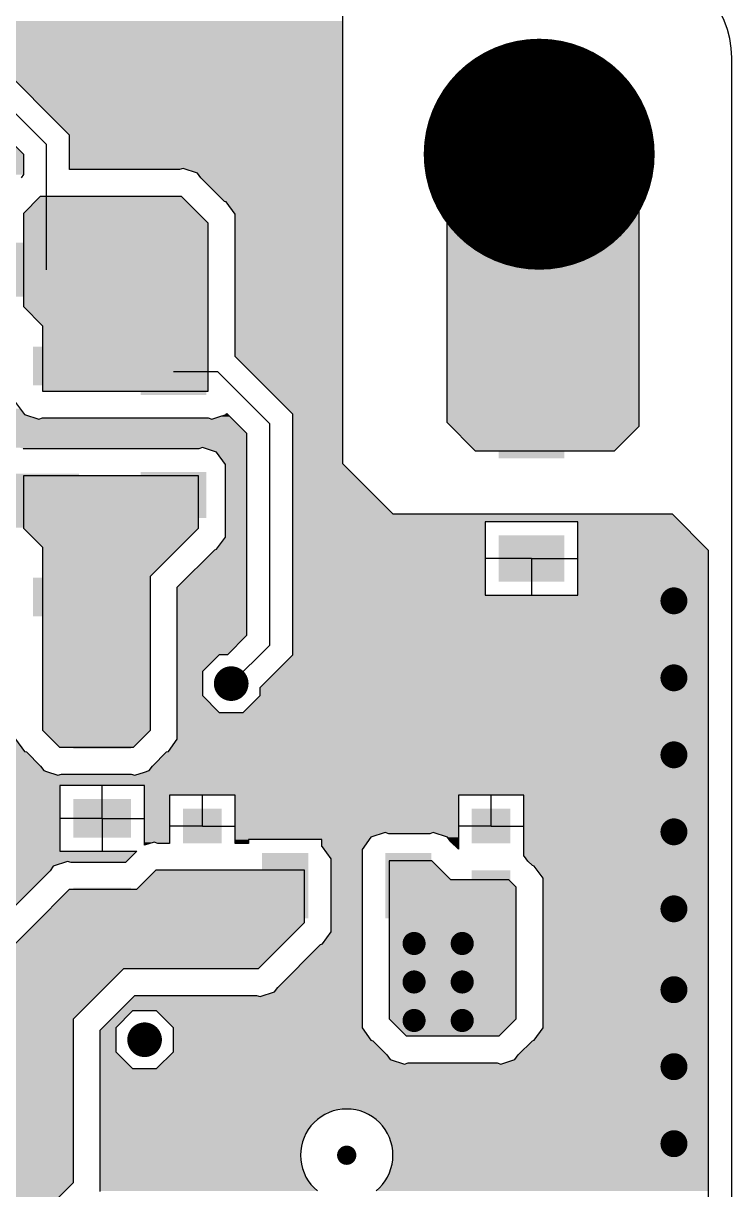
# Model space of a CAD drawing. Extents: x 295 to 953, y 10 to 290.
# Drawn here: x 775.7 to 812.5, y 196.2 to 256.8 of the extents above; entities that cross this region are included whole.
import ezdxf

# ---------------------------------------------------------------- set-up
doc = ezdxf.new("R2010")
doc.units = 0
doc.header["$LTSCALE"] = 5
doc.header["$MEASUREMENT"] = 0
doc.layers.get('0').update_dxf_attribs({"linetype": 'CONTINUOUS', "lineweight": 25})
doc.layers.add('16_COMP_GBR', color=4, linetype='CONTINUOUS')

msp = doc.modelspace()

# ---------------------------------------------------------------- linework, layer by layer
at = {"color": 7}
for points, const_width in [([(799.478, 250, 1), (805.478, 250, 1)], 6), ([(809.128, 226.8, 1), (809.828, 226.8, 1)], 0.7), ([(786.028, 222.5, 1), (786.928, 222.5, 1)], 0.9), ([(809.128, 222.8, 1), (809.828, 222.8, 1)], 0.7), ([(809.128, 218.8, 1), (809.828, 218.8, 1)], 0.7), ([(809.128, 214.8, 1), (809.828, 214.8, 1)], 0.7), ([(809.128, 210.8, 1), (809.828, 210.8, 1)], 0.7), ([(795.678, 209, 1), (796.278, 209, 1)], 0.6), ([(798.178, 209, 1), (798.778, 209, 1)], 0.6), ([(795.678, 207, 1), (796.278, 207, 1)], 0.6), ([(798.178, 207, 1), (798.778, 207, 1)], 0.6), ([(809.128, 206.6, 1), (809.828, 206.6, 1)], 0.7), ([(795.678, 205, 1), (796.278, 205, 1)], 0.6), ([(798.178, 205, 1), (798.778, 205, 1)], 0.6), ([(781.528, 204, 1), (782.428, 204, 1)], 0.9), ([(809.128, 202.6, 1), (809.828, 202.6, 1)], 0.7), ([(809.128, 198.6, 1), (809.828, 198.6, 1)], 0.7), ([(792.228, 198, 1), (792.728, 198, 1)], 0.5)]:
    msp.add_lwpolyline(points, format="xyb", close=True, dxfattribs=dict(at, const_width=const_width))
for points in [[(778.578, 245.4), (778.578, 242.6), (775.178, 245.4), (775.178, 242.6)], [(777.978, 240), (777.978, 238), (776.178, 240), (776.178, 238)], [(785.178, 239.9), (785.178, 237.5), (781.778, 239.9), (781.778, 237.5)], [(803.778, 236.6), (803.778, 234.2), (800.378, 236.6), (800.378, 234.2)], [(778.578, 233.4), (778.578, 230.6), (775.178, 233.4), (775.178, 230.6)], [(785.178, 233.5), (785.178, 231.1), (781.778, 233.5), (781.778, 231.1)], [(803.778, 230.2), (803.778, 227.8), (800.378, 230.2), (800.378, 227.8)], [(777.978, 228), (777.978, 226), (776.178, 228), (776.178, 226)], [(781.278, 221.1), (781.278, 219.1), (778.278, 221.1), (778.278, 219.1)], [(781.278, 216.5), (781.278, 214.5), (778.278, 216.5), (778.278, 214.5)], [(785.978, 216), (785.978, 214.2), (783.978, 216), (783.978, 214.2)], [(800.978, 216), (800.978, 214.2), (798.978, 216), (798.978, 214.2)], [(790.478, 213.7), (790.478, 210.3), (788.078, 213.7), (788.078, 210.3)], [(796.878, 213.7), (796.878, 210.3), (794.478, 213.7), (794.478, 210.3)], [(785.978, 212.8), (785.978, 211), (783.978, 212.8), (783.978, 211)], [(800.978, 212.8), (800.978, 211), (798.978, 212.8), (798.978, 211)], [(781.278, 211.9), (781.278, 209.9), (778.278, 211.9), (778.278, 209.9)]]:
    msp.add_solid(points, dxfattribs=at)
at = {"layer": '16_COMP_GBR', "color": 7}
for p, q in [((792.278, 233.918), (792.278, 257.418)), ((778.078, 250.998), (772.376, 256.7)), ((771.878, 255.5), (776.878, 250.5)), ((812.478, 85), (812.478, 255)), ((771.38, 254.3), (775.678, 250.002)), ((797.678, 252.2), (797.678, 236.082)), ((806.396, 252.2), (797.678, 252.2)), ((807.678, 250.918), (806.396, 252.2)), ((778.078, 249.2), (778.078, 250.998)), ((807.678, 235.882), (807.678, 250.918)), ((776.878, 244), (776.878, 250.5)), ((775.678, 250.002), (775.678, 248.94)), ((783.788, 249.2), (778.078, 249.2)), ((783.978, 249.262), (783.788, 249.2)), ((784.72, 249.02), (783.978, 249.262)), ((775.678, 248.94), (775.564, 248.782)), ((784.894, 248.782), (784.72, 249.02)), ((786.124, 247.552), (784.894, 248.782)), ((776.56, 247.8), (775.678, 246.918)), ((783.896, 247.8), (776.56, 247.8)), ((785.278, 246.418), (783.896, 247.8)), ((786.22, 247.52), (786.124, 247.552)), ((786.678, 246.89), (786.22, 247.52)), ((775.678, 246.918), (775.678, 242.082)), ((786.678, 239.498), (786.678, 246.89)), ((785.278, 237.7), (785.278, 246.418)), ((775.678, 242.082), (776.678, 241.082)), ((776.678, 241.082), (776.678, 237.7)), ((789.678, 236.498), (786.678, 239.498)), ((785.778, 238.7), (783.478, 238.7)), ((785.778, 238.7), (788.478, 236)), ((776.678, 237.7), (785.278, 237.7)), ((775.278, 237.11), (775.736, 236.48)), ((775.736, 236.48), (776.478, 236.238)), ((776.478, 236.238), (776.668, 236.3)), ((776.668, 236.3), (785.288, 236.3)), ((785.288, 236.3), (785.478, 236.238)), ((785.478, 236.238), (785.878, 236.368)), ((785.878, 236.368), (786.22, 236.48)), ((786.22, 236.48), (786.254, 236.526)), ((786.254, 236.526), (787.278, 235.502)), ((789.678, 224.002), (789.678, 236.498)), ((788.478, 224.5), (788.478, 236)), ((797.678, 236.082), (799.16, 234.6)), ((806.396, 234.6), (807.678, 235.882)), ((787.278, 235.502), (787.278, 224.998)), ((784.788, 234.7), (775.668, 234.7)), ((784.978, 234.762), (784.788, 234.7)), ((785.72, 234.52), (784.978, 234.762)), ((786.178, 233.89), (785.72, 234.52)), ((799.16, 234.6), (806.396, 234.6)), ((786.178, 230.11), (786.178, 233.89)), ((794.896, 231.3), (792.278, 233.918)), ((775.678, 233.3), (775.678, 230.582)), ((784.778, 233.3), (775.678, 233.3)), ((784.778, 230.582), (784.778, 233.3)), ((809.396, 231.3), (794.896, 231.3)), ((799.678, 230.9), (799.678, 227.1)), ((804.478, 230.9), (799.678, 230.9)), ((804.478, 227.1), (804.478, 230.9)), ((811.278, 229.418), (809.396, 231.3)), ((775.678, 230.582), (776.678, 229.582)), ((782.278, 228.082), (784.778, 230.582)), ((785.72, 229.48), (786.178, 230.11)), ((776.678, 229.582), (776.678, 220.082)), ((783.678, 227.502), (785.624, 229.448)), ((785.624, 229.448), (785.72, 229.48)), ((811.278, 163.082), (811.278, 229.418)), ((802.078, 229), (799.678, 229)), ((802.078, 229), (802.078, 227.1)), ((802.078, 229), (804.478, 229)), ((782.278, 220.082), (782.278, 228.082)), ((783.678, 219.61), (783.678, 227.502)), ((799.678, 227.1), (804.478, 227.1)), ((787.278, 224.998), (786.28, 224)), ((786.478, 222.5), (788.478, 224.5)), ((785.856, 224), (784.978, 223.122)), ((786.28, 224), (785.856, 224)), ((787.978, 222.302), (789.678, 224.002)), ((784.978, 223.122), (784.978, 221.878)), ((784.978, 221.878), (785.856, 221)), ((787.1, 221), (787.978, 221.878)), ((787.978, 221.878), (787.978, 222.302)), ((785.856, 221), (787.1, 221)), ((776.678, 220.082), (777.56, 219.2)), ((781.396, 219.2), (782.278, 220.082)), ((775.278, 219.61), (775.736, 218.98)), ((783.22, 218.98), (783.678, 219.61)), ((775.736, 218.98), (775.834, 218.948)), ((775.834, 218.948), (776.564, 218.218)), ((777.56, 219.2), (781.396, 219.2)), ((782.392, 218.218), (783.124, 218.948)), ((783.124, 218.948), (783.22, 218.98)), ((776.564, 218.218), (776.736, 217.98)), ((782.22, 217.98), (782.392, 218.218)), ((776.736, 217.98), (776.878, 217.934)), ((776.878, 217.934), (777.476, 217.74)), ((777.476, 217.74), (777.478, 217.738)), ((777.478, 217.738), (777.668, 217.8)), ((777.668, 217.8), (781.288, 217.8)), ((781.288, 217.8), (781.478, 217.738)), ((781.478, 217.738), (781.978, 217.9)), ((781.978, 217.9), (782.22, 217.98)), ((777.578, 217.2), (777.578, 213.8)), ((781.978, 217.2), (777.578, 217.2)), ((779.778, 215.5), (779.778, 217.2)), ((781.978, 214.1), (781.978, 217.2)), ((783.278, 216.7), (783.278, 214.2)), ((786.678, 216.7), (783.278, 216.7)), ((784.978, 215.1), (784.978, 216.7)), ((786.678, 214.2), (786.678, 216.7)), ((798.278, 216.7), (798.278, 213.898)), ((801.678, 216.7), (798.278, 216.7)), ((799.978, 215.1), (799.978, 216.7)), ((801.678, 213.534), (801.678, 216.7)), ((779.778, 215.5), (777.578, 215.5)), ((779.778, 215.5), (779.778, 213.8)), ((779.778, 215.5), (781.978, 215.5)), ((784.978, 215.1), (783.278, 215.1)), ((784.978, 215.1), (786.678, 215.1)), ((799.978, 215.1), (798.278, 215.1)), ((799.978, 215.1), (801.678, 215.1)), ((793.736, 214.52), (793.278, 213.89)), ((794.478, 214.762), (793.736, 214.52)), ((794.668, 214.7), (794.478, 214.762)), ((796.788, 214.7), (794.668, 214.7)), ((796.978, 214.762), (796.788, 214.7)), ((797.72, 214.52), (796.978, 214.762)), ((797.894, 214.282), (797.72, 214.52)), ((782.478, 214.262), (781.978, 214.1)), ((782.668, 214.2), (782.478, 214.262)), ((783.278, 214.2), (782.668, 214.2)), ((787.378, 214.2), (786.678, 214.2)), ((787.378, 214.4), (787.378, 214.2)), ((791.178, 214.4), (787.378, 214.4)), ((791.178, 214.034), (791.178, 214.4)), ((791.22, 214.02), (791.178, 214.034)), ((791.678, 213.39), (791.22, 214.02)), ((793.278, 213.89), (793.278, 204.61)), ((798.278, 213.898), (797.894, 214.282)), ((777.578, 213.8), (781.576, 213.8)), ((781.564, 213.782), (780.98, 213.2)), ((781.576, 213.8), (781.564, 213.782)), ((791.678, 209.61), (791.678, 213.39)), ((794.678, 213.3), (794.678, 205.082)), ((796.896, 213.3), (794.678, 213.3)), ((797.896, 212.3), (796.896, 213.3)), ((801.72, 213.52), (801.678, 213.534)), ((801.894, 213.282), (801.72, 213.52)), ((802.124, 213.052), (801.894, 213.282)), ((777.064, 212.782), (771.334, 207.052)), ((777.236, 213.02), (777.064, 212.782)), ((777.978, 213.262), (777.236, 213.02)), ((778.168, 213.2), (777.978, 213.262)), ((780.98, 213.2), (778.168, 213.2)), ((782.56, 212.8), (781.56, 211.8)), ((790.278, 212.8), (782.56, 212.8)), ((790.278, 210.082), (790.278, 212.8)), ((802.22, 213.02), (802.124, 213.052)), ((802.678, 212.39), (802.22, 213.02)), ((800.896, 212.3), (797.896, 212.3)), ((801.278, 211.918), (800.896, 212.3)), ((802.678, 204.61), (802.678, 212.39)), ((778.06, 211.8), (772.178, 205.918)), ((781.56, 211.8), (778.06, 211.8)), ((801.278, 205.082), (801.278, 211.918)), ((787.896, 207.7), (790.278, 210.082)), ((791.22, 208.98), (791.678, 209.61)), ((788.892, 206.718), (791.124, 208.948)), ((791.124, 208.948), (791.22, 208.98)), ((778.278, 205.082), (780.896, 207.7)), ((780.896, 207.7), (787.896, 207.7)), ((788.72, 206.48), (788.892, 206.718)), ((779.678, 204.502), (781.476, 206.3)), ((781.476, 206.3), (787.788, 206.3)), ((787.788, 206.3), (787.978, 206.238)), ((787.978, 206.238), (788.72, 206.48)), ((781.356, 205.5), (780.478, 204.622)), ((782.6, 205.5), (781.356, 205.5)), ((783.478, 204.622), (782.6, 205.5)), ((778.278, 196.582), (778.278, 205.082)), ((794.678, 205.082), (795.56, 204.2)), ((800.396, 204.2), (801.278, 205.082)), ((779.678, 196.11), (779.678, 204.502)), ((780.478, 204.622), (780.478, 203.378)), ((783.478, 203.378), (783.478, 204.622)), ((793.278, 204.61), (793.736, 203.98)), ((795.56, 204.2), (800.396, 204.2)), ((802.22, 203.98), (802.678, 204.61)), ((793.736, 203.98), (793.834, 203.948)), ((793.834, 203.948), (794.564, 203.218)), ((801.392, 203.218), (802.124, 203.948)), ((802.124, 203.948), (802.22, 203.98)), ((780.478, 203.378), (781.356, 202.5)), ((782.6, 202.5), (783.478, 203.378)), ((794.564, 203.218), (794.736, 202.98)), ((794.736, 202.98), (795.478, 202.738)), ((800.478, 202.738), (801.22, 202.98)), ((801.22, 202.98), (801.392, 203.218)), ((781.356, 202.5), (782.6, 202.5)), ((795.478, 202.738), (795.668, 202.8)), ((795.668, 202.8), (800.288, 202.8)), ((800.288, 202.8), (800.478, 202.738)), ((791.144, 199.996), (790.956, 199.856)), ((791.346, 200.118), (791.144, 199.996)), ((791.56, 200.218), (791.346, 200.118)), ((791.782, 200.298), (791.56, 200.218)), ((792.01, 200.354), (791.782, 200.298)), ((792.242, 200.39), (792.01, 200.354)), ((792.478, 200.4), (792.242, 200.39)), ((792.714, 200.39), (792.478, 200.4)), ((792.946, 200.354), (792.714, 200.39)), ((793.176, 200.298), (792.946, 200.354)), ((793.396, 200.218), (793.176, 200.298)), ((793.61, 200.118), (793.396, 200.218)), ((793.812, 199.996), (793.61, 200.118)), ((794.002, 199.856), (793.812, 199.996)), ((790.622, 199.524), (790.482, 199.334)), ((790.78, 199.698), (790.622, 199.524)), ((790.956, 199.856), (790.78, 199.698)), ((794.176, 199.698), (794.002, 199.856)), ((794.334, 199.524), (794.176, 199.698)), ((794.474, 199.334), (794.334, 199.524)), ((790.26, 198.918), (790.18, 198.698)), ((790.36, 199.132), (790.26, 198.918)), ((790.482, 199.334), (790.36, 199.132)), ((794.596, 199.132), (794.474, 199.334)), ((794.696, 198.918), (794.596, 199.132)), ((794.776, 198.698), (794.696, 198.918)), ((790.088, 198.236), (790.078, 198)), ((790.124, 198.468), (790.088, 198.236)), ((790.18, 198.698), (790.124, 198.468)), ((794.832, 198.468), (794.776, 198.698)), ((794.868, 198.236), (794.832, 198.468)), ((794.878, 198), (794.868, 198.236)), ((790.078, 198), (790.088, 197.764)), ((790.088, 197.764), (790.124, 197.532)), ((790.124, 197.532), (790.18, 197.304)), ((794.776, 197.304), (794.832, 197.532)), ((794.832, 197.532), (794.868, 197.764)), ((794.868, 197.764), (794.878, 198)), ((790.18, 197.304), (790.26, 197.082)), ((790.26, 197.082), (790.36, 196.868)), ((794.596, 196.868), (794.696, 197.082)), ((794.696, 197.082), (794.776, 197.304)), ((776.278, 194.582), (778.278, 196.582)), ((790.36, 196.868), (790.482, 196.666)), ((790.482, 196.666), (790.622, 196.478)), ((790.622, 196.478), (790.78, 196.302)), ((794.176, 196.302), (794.334, 196.478)), ((794.334, 196.478), (794.474, 196.666)), ((794.474, 196.666), (794.596, 196.868)), ((790.78, 196.302), (790.956, 196.144)), ((794.002, 196.144), (794.176, 196.302))]:
    msp.add_line(p, q, dxfattribs=at)
msp.add_arc((807.478, 255), 5, 360, 90, dxfattribs=at)
for points in [[(572.678, 256.7), (572.678, 256.918), (792.278, 256.7), (792.278, 256.918)], [(778.078, 250.998), (772.376, 256.7), (792.278, 250.998), (792.278, 256.7)], [(757.478, 250.002), (757.478, 252.202), (775.678, 250.002), (773.478, 252.202)], [(797.678, 250.918), (797.678, 252.2), (807.678, 250.918), (806.396, 252.2)], [(797.678, 252.2), (797.678, 252.2), (806.396, 252.2), (797.678, 252.2)], [(778.078, 249.262), (778.078, 250.998), (792.278, 249.262), (792.278, 250.998)], [(797.678, 236.082), (797.678, 250.918), (807.678, 236.082), (807.678, 250.918)], [(757.478, 248.94), (757.478, 250.002), (775.678, 248.94), (775.678, 250.002)], [(778.078, 249.2), (778.078, 249.262), (783.788, 249.2), (783.978, 249.262)], [(784.72, 249.02), (783.978, 249.262), (792.278, 249.02), (792.278, 249.262)], [(784.894, 248.782), (784.72, 249.02), (792.278, 248.782), (792.278, 249.02)], [(786.124, 247.552), (784.894, 248.782), (792.278, 247.552), (792.278, 248.782)], [(775.678, 246.918), (776.56, 247.8), (784.778, 246.918), (783.896, 247.8)], [(776.56, 247.8), (776.56, 247.8), (783.896, 247.8), (776.56, 247.8)], [(786.22, 247.52), (786.124, 247.552), (792.278, 247.52), (792.278, 247.552)], [(786.678, 246.89), (786.22, 247.52), (792.278, 246.89), (792.278, 247.52)], [(775.678, 246.418), (775.678, 246.918), (785.278, 246.418), (784.778, 246.918)], [(786.678, 239.498), (786.678, 246.89), (792.278, 239.498), (792.278, 246.89)], [(775.678, 242.082), (775.678, 246.418), (785.278, 242.082), (785.278, 246.418)], [(776.678, 241.082), (775.678, 242.082), (785.278, 241.082), (785.278, 242.082)], [(776.678, 237.7), (776.678, 241.082), (785.278, 237.7), (785.278, 241.082)], [(789.678, 236.498), (786.678, 239.498), (792.278, 236.498), (792.278, 239.498)], [(748.296, 236.48), (748.238, 236.538), (775.736, 236.48), (775.693, 236.538)], [(748.538, 236.238), (748.296, 236.48), (776.478, 236.238), (775.736, 236.48)], [(748.678, 236.538), (749.42, 236.78), (775.693, 236.538), (775.517, 236.78)], [(776.478, 236.238), (776.667, 236.3), (785.478, 236.238), (785.288, 236.3)], [(776.667, 236.3), (776.668, 236.3), (784.978, 236.3), (776.668, 236.3)], [(785.478, 236.238), (785.878, 236.368), (786.542, 236.238), (786.412, 236.368)], [(785.878, 236.368), (786.22, 236.48), (786.412, 236.368), (786.3, 236.48)], [(786.22, 236.48), (786.254, 236.526), (786.3, 236.48), (786.254, 236.526)], [(789.678, 233.918), (789.678, 236.498), (792.278, 233.918), (792.278, 236.498)], [(749.274, 235.502), (748.538, 236.238), (787.278, 235.502), (786.542, 236.238)], [(797.878, 235.882), (797.678, 236.082), (807.678, 235.882), (807.678, 236.082)], [(799.16, 234.6), (797.878, 235.882), (806.396, 234.6), (807.678, 235.882)], [(749.324, 235.452), (749.274, 235.502), (787.278, 235.452), (787.278, 235.502)], [(749.42, 235.42), (749.324, 235.452), (787.278, 235.42), (787.278, 235.452)], [(749.878, 234.79), (749.42, 235.42), (787.278, 234.79), (787.278, 235.42)], [(749.878, 234.762), (749.878, 234.79), (787.278, 234.762), (787.278, 234.79)], [(775.668, 234.7), (775.478, 234.762), (784.788, 234.7), (784.978, 234.762)], [(785.72, 234.52), (784.978, 234.762), (787.278, 234.52), (787.278, 234.762)], [(786.178, 233.89), (785.72, 234.52), (787.278, 233.89), (787.278, 234.52)], [(786.178, 230.11), (786.178, 233.89), (787.278, 230.11), (787.278, 233.89)], [(789.678, 233.718), (789.678, 233.918), (792.478, 233.718), (792.278, 233.918)], [(775.678, 230.582), (775.678, 233.3), (784.778, 230.582), (784.778, 233.3)], [(775.678, 233.3), (775.678, 233.3), (784.778, 233.3), (775.678, 233.3)], [(789.678, 231.3), (789.678, 233.718), (794.896, 231.3), (792.478, 233.718)], [(789.678, 230.9), (789.678, 231.3), (809.796, 230.9), (809.396, 231.3)], [(789.678, 231.3), (789.678, 231.3), (804.478, 231.3), (794.896, 231.3)], [(789.678, 227.1), (789.678, 230.9), (799.678, 227.1), (799.678, 230.9)], [(789.678, 230.9), (789.678, 230.9), (799.678, 230.9), (804.478, 230.9)], [(804.478, 229.418), (804.478, 230.9), (811.278, 229.418), (809.796, 230.9)], [(776.678, 229.582), (775.678, 230.582), (783.778, 229.582), (784.778, 230.582)], [(785.72, 229.48), (786.178, 230.11), (787.278, 229.48), (787.278, 230.11)], [(776.678, 228.082), (776.678, 229.582), (782.278, 228.082), (783.778, 229.582)], [(783.678, 227.502), (785.624, 229.448), (787.278, 227.502), (787.278, 229.448)], [(785.624, 229.448), (785.72, 229.48), (787.278, 229.448), (787.278, 229.48)], [(804.478, 227.1), (804.478, 229.418), (811.278, 227.1), (811.278, 229.418)], [(776.678, 220.082), (776.678, 228.082), (782.278, 220.082), (782.278, 228.082)], [(783.678, 224.998), (783.678, 227.502), (787.278, 224.998), (787.278, 227.502)], [(789.678, 224.002), (789.678, 227.1), (811.278, 224.002), (811.278, 227.1)], [(789.678, 227.1), (789.678, 227.1), (801.678, 227.1), (799.678, 227.1)], [(783.678, 224), (783.678, 224.998), (786.28, 224), (787.278, 224.998)], [(783.678, 223.122), (783.678, 224), (784.978, 223.122), (785.856, 224)], [(783.678, 224), (783.678, 224), (785.856, 224), (786.28, 224)], [(787.978, 222.302), (789.678, 224.002), (811.278, 222.302), (811.278, 224.002)], [(783.678, 221.878), (783.678, 223.122), (784.978, 221.878), (784.978, 223.122)], [(783.678, 221), (783.678, 221.878), (785.856, 221), (784.978, 221.878)], [(787.1, 221), (787.978, 221.878), (811.278, 221), (811.278, 221.878)], [(787.978, 221.878), (787.978, 222.302), (811.278, 221.878), (811.278, 222.302)], [(783.678, 219.61), (783.678, 221), (811.278, 219.61), (811.278, 221)], [(777.56, 219.2), (776.678, 220.082), (781.396, 219.2), (782.278, 220.082)], [(769.378, 218.98), (769.378, 219.5), (775.736, 218.98), (775.358, 219.5)], [(783.22, 218.98), (783.678, 219.61), (811.278, 218.98), (811.278, 219.61)], [(769.378, 218.948), (769.378, 218.98), (775.834, 218.948), (775.736, 218.98)], [(769.378, 218.218), (769.378, 218.948), (776.564, 218.218), (775.834, 218.948)], [(782.392, 218.218), (783.124, 218.948), (811.278, 218.218), (811.278, 218.948)], [(783.124, 218.948), (783.22, 218.98), (811.278, 218.948), (811.278, 218.98)], [(769.378, 217.98), (769.378, 218.218), (776.736, 217.98), (776.564, 218.218)], [(782.22, 217.98), (782.392, 218.218), (811.278, 217.98), (811.278, 218.218)], [(769.378, 217.934), (769.378, 217.98), (776.878, 217.934), (776.736, 217.98)], [(769.378, 217.74), (769.378, 217.934), (777.476, 217.74), (776.878, 217.934)], [(769.378, 217.738), (769.378, 217.74), (777.478, 217.738), (777.476, 217.74)], [(769.378, 217.2), (769.378, 217.738), (811.278, 217.2), (811.278, 217.738)], [(777.478, 217.738), (777.668, 217.8), (781.478, 217.738), (781.288, 217.8)], [(781.478, 217.738), (781.978, 217.9), (811.278, 217.738), (811.278, 217.9)], [(781.978, 217.9), (782.22, 217.98), (811.278, 217.9), (811.278, 217.98)], [(769.378, 213.8), (769.378, 217.2), (777.578, 213.8), (777.578, 217.2)], [(769.378, 217.2), (769.378, 217.2), (777.578, 217.2), (781.978, 217.2)], [(781.978, 216.7), (781.978, 217.2), (811.278, 216.7), (811.278, 217.2)], [(781.978, 214.262), (781.978, 216.7), (783.278, 214.262), (783.278, 216.7)], [(781.978, 216.7), (781.978, 216.7), (783.278, 216.7), (786.678, 216.7)], [(786.678, 214.762), (786.678, 216.7), (798.277, 214.762), (798.278, 216.7)], [(786.678, 216.7), (786.678, 216.7), (798.278, 216.7), (801.678, 216.7)], [(801.678, 213.534), (801.678, 216.7), (811.278, 213.534), (811.278, 216.7)], [(786.678, 214.52), (786.678, 214.762), (793.736, 214.52), (794.478, 214.762)], [(786.678, 214.4), (786.678, 214.52), (793.648, 214.4), (793.736, 214.52)], [(794.668, 214.7), (794.478, 214.762), (796.788, 214.7), (796.978, 214.762)], [(797.72, 214.52), (796.978, 214.762), (798.277, 214.52), (798.277, 214.762)], [(797.894, 214.282), (797.72, 214.52), (798.277, 214.282), (798.277, 214.52)], [(781.978, 214.1), (781.978, 214.262), (781.978, 214.1), (782.478, 214.262)], [(782.668, 214.2), (782.478, 214.262), (783.278, 214.2), (783.278, 214.262)], [(786.678, 214.2), (786.678, 214.4), (787.378, 214.2), (787.378, 214.4)], [(786.678, 214.4), (786.678, 214.4), (787.378, 214.4), (791.178, 214.4)], [(791.178, 214.034), (791.178, 214.4), (793.382, 214.034), (793.648, 214.4)], [(791.22, 214.02), (791.178, 214.034), (793.372, 214.02), (793.382, 214.034)], [(791.314, 213.89), (791.22, 214.02), (793.278, 213.89), (793.372, 214.02)], [(791.678, 213.39), (791.314, 213.89), (793.278, 213.39), (793.278, 213.89)], [(798.277, 213.898), (797.894, 214.282), (798.277, 213.898), (798.277, 214.282)], [(769.378, 213.782), (769.378, 213.8), (781.564, 213.782), (781.576, 213.8)], [(769.378, 213.8), (769.378, 213.8), (781.576, 213.8), (777.578, 213.8)], [(769.378, 213.262), (769.378, 213.782), (781.042, 213.262), (781.564, 213.782)], [(791.678, 209.61), (791.678, 213.39), (793.278, 209.61), (793.278, 213.39)], [(794.678, 212.3), (794.678, 213.3), (797.896, 212.3), (796.896, 213.3)], [(794.678, 213.3), (794.678, 213.3), (796.896, 213.3), (794.678, 213.3)], [(801.72, 213.52), (801.678, 213.534), (811.278, 213.52), (811.278, 213.534)], [(801.894, 213.282), (801.72, 213.52), (811.278, 213.282), (811.278, 213.52)], [(802.124, 213.052), (801.894, 213.282), (811.278, 213.052), (811.278, 213.282)], [(769.378, 213.02), (769.378, 213.262), (777.236, 213.02), (777.978, 213.262)], [(769.378, 212.782), (769.378, 213.02), (777.064, 212.782), (777.236, 213.02)], [(769.378, 211.5), (769.378, 212.782), (775.782, 211.5), (777.064, 212.782)], [(778.168, 213.2), (777.978, 213.262), (780.98, 213.2), (781.042, 213.262)], [(781.56, 211.8), (782.56, 212.8), (790.278, 211.8), (790.278, 212.8)], [(782.56, 212.8), (782.56, 212.8), (790.278, 212.8), (782.56, 212.8)], [(802.22, 213.02), (802.124, 213.052), (811.278, 213.02), (811.278, 213.052)], [(802.678, 212.39), (802.22, 213.02), (811.278, 212.39), (811.278, 213.02)], [(794.678, 211.918), (794.678, 212.3), (801.278, 211.918), (800.896, 212.3)], [(794.678, 212.3), (794.678, 212.3), (800.896, 212.3), (797.896, 212.3)], [(802.678, 204.61), (802.678, 212.39), (811.278, 204.61), (811.278, 212.39)], [(764.978, 209.616), (764.978, 211.5), (773.898, 209.616), (775.782, 211.5)], [(776.342, 210.082), (778.06, 211.8), (790.278, 210.082), (790.278, 211.8)], [(794.678, 205.082), (794.678, 211.918), (801.278, 205.082), (801.278, 211.918)], [(773.96, 207.7), (776.342, 210.082), (787.896, 207.7), (790.278, 210.082)], [(791.22, 208.98), (791.678, 209.61), (793.278, 208.98), (793.278, 209.61)], [(788.892, 206.718), (791.124, 208.948), (793.278, 206.718), (793.278, 208.948)], [(791.124, 208.948), (791.22, 208.98), (793.278, 208.948), (793.278, 208.98)], [(772.178, 205.918), (773.96, 207.7), (779.114, 205.918), (780.896, 207.7)], [(773.96, 207.7), (773.96, 207.7), (780.896, 207.7), (787.896, 207.7)], [(788.72, 206.48), (788.892, 206.718), (793.278, 206.48), (793.278, 206.718)], [(780.676, 205.5), (781.414, 206.238), (793.278, 205.5), (793.278, 206.238)], [(781.414, 206.238), (781.476, 206.3), (787.978, 206.238), (787.788, 206.3)], [(781.476, 206.3), (781.476, 206.3), (782.6, 206.3), (781.476, 206.3)], [(787.978, 206.238), (788.72, 206.48), (793.278, 206.238), (793.278, 206.48)], [(772.178, 205.082), (772.178, 205.918), (778.278, 205.082), (779.114, 205.918)], [(779.798, 204.622), (780.676, 205.5), (780.478, 204.622), (781.356, 205.5)], [(780.676, 205.5), (780.676, 205.5), (781.356, 205.5), (782.6, 205.5)], [(783.478, 204.622), (782.6, 205.5), (793.278, 204.622), (793.278, 205.5)], [(772.178, 202.418), (772.178, 205.082), (778.278, 202.418), (778.278, 205.082)], [(795.56, 204.2), (794.678, 205.082), (800.396, 204.2), (801.278, 205.082)], [(779.678, 204.502), (779.798, 204.622), (780.478, 204.502), (780.478, 204.622)], [(779.678, 203.378), (779.678, 204.502), (780.478, 203.378), (780.478, 204.502)], [(783.478, 204.61), (783.478, 204.622), (793.278, 204.61), (793.278, 204.622)], [(783.478, 203.98), (783.478, 204.61), (793.736, 203.98), (793.278, 204.61)], [(802.22, 203.98), (802.678, 204.61), (811.278, 203.98), (811.278, 204.61)], [(783.478, 203.948), (783.478, 203.98), (793.834, 203.948), (793.736, 203.98)], [(783.478, 203.378), (783.478, 203.948), (794.404, 203.378), (793.834, 203.948)], [(801.476, 203.3), (802.124, 203.948), (811.278, 203.3), (811.278, 203.948)], [(802.124, 203.948), (802.22, 203.98), (811.278, 203.948), (811.278, 203.98)], [(779.678, 202.5), (779.678, 203.378), (781.356, 202.5), (780.478, 203.378)], [(782.838, 202.738), (783.08, 202.98), (795.478, 202.738), (794.736, 202.98)], [(783.08, 202.98), (783.318, 203.218), (794.736, 202.98), (794.564, 203.218)], [(783.318, 203.218), (783.478, 203.378), (794.564, 203.218), (794.404, 203.378)], [(800.478, 202.738), (801.22, 202.98), (811.278, 202.738), (811.278, 202.98)], [(801.22, 202.98), (801.392, 203.218), (811.278, 202.98), (811.278, 203.218)], [(801.392, 203.218), (801.476, 203.3), (811.278, 203.218), (811.278, 203.3)], [(768.56, 198.8), (772.178, 202.418), (778.278, 198.8), (778.278, 202.418)], [(779.678, 200.4), (779.678, 202.5), (811.278, 200.4), (811.278, 202.5)], [(779.678, 202.5), (779.678, 202.5), (782.476, 202.5), (781.356, 202.5)], [(782.6, 202.5), (782.838, 202.738), (811.278, 202.5), (811.278, 202.738)], [(795.478, 202.738), (795.668, 202.8), (800.478, 202.738), (800.288, 202.8)], [(779.678, 200.39), (779.678, 200.4), (792.242, 200.39), (792.478, 200.4)], [(779.678, 200.354), (779.678, 200.39), (792.01, 200.354), (792.242, 200.39)], [(779.678, 200.298), (779.678, 200.354), (791.782, 200.298), (792.01, 200.354)], [(779.678, 200.218), (779.678, 200.298), (791.56, 200.218), (791.782, 200.298)], [(779.678, 200.118), (779.678, 200.218), (791.346, 200.118), (791.56, 200.218)], [(779.678, 199.996), (779.678, 200.118), (791.144, 199.996), (791.346, 200.118)], [(779.678, 199.856), (779.678, 199.996), (790.956, 199.856), (791.144, 199.996)], [(792.714, 200.39), (792.478, 200.4), (811.278, 200.39), (811.278, 200.4)], [(792.946, 200.354), (792.714, 200.39), (811.278, 200.354), (811.278, 200.39)], [(793.176, 200.298), (792.946, 200.354), (811.278, 200.298), (811.278, 200.354)], [(793.396, 200.218), (793.176, 200.298), (811.278, 200.218), (811.278, 200.298)], [(793.61, 200.118), (793.396, 200.218), (811.278, 200.118), (811.278, 200.218)], [(793.812, 199.996), (793.61, 200.118), (811.278, 199.996), (811.278, 200.118)], [(794.002, 199.856), (793.812, 199.996), (811.278, 199.856), (811.278, 199.996)], [(779.678, 199.698), (779.678, 199.856), (790.78, 199.698), (790.956, 199.856)], [(779.678, 199.524), (779.678, 199.698), (790.622, 199.524), (790.78, 199.698)], [(779.678, 199.334), (779.678, 199.524), (790.482, 199.334), (790.622, 199.524)], [(794.176, 199.698), (794.002, 199.856), (811.278, 199.698), (811.278, 199.856)], [(794.334, 199.524), (794.176, 199.698), (811.278, 199.524), (811.278, 199.698)], [(794.474, 199.334), (794.334, 199.524), (811.278, 199.334), (811.278, 199.524)], [(758.178, 197.918), (759.06, 198.8), (778.278, 197.918), (778.278, 198.8)], [(779.678, 199.132), (779.678, 199.334), (790.36, 199.132), (790.482, 199.334)], [(779.678, 198.918), (779.678, 199.132), (790.26, 198.918), (790.36, 199.132)], [(779.678, 198.698), (779.678, 198.918), (790.18, 198.698), (790.26, 198.918)], [(794.596, 199.132), (794.474, 199.334), (811.278, 199.132), (811.278, 199.334)], [(794.696, 198.918), (794.596, 199.132), (811.278, 198.918), (811.278, 199.132)], [(794.776, 198.698), (794.696, 198.918), (811.278, 198.698), (811.278, 198.918)], [(779.678, 198.468), (779.678, 198.698), (790.124, 198.468), (790.18, 198.698)], [(779.678, 198.236), (779.678, 198.468), (790.088, 198.236), (790.124, 198.468)], [(779.678, 198), (779.678, 198.236), (790.078, 198), (790.088, 198.236)], [(794.832, 198.468), (794.776, 198.698), (811.278, 198.468), (811.278, 198.698)], [(794.868, 198.236), (794.832, 198.468), (811.278, 198.236), (811.278, 198.468)], [(794.878, 198), (794.868, 198.236), (811.278, 198), (811.278, 198.236)], [(758.178, 196.582), (758.178, 197.918), (778.278, 196.582), (778.278, 197.918)], [(779.678, 197.764), (779.678, 198), (790.088, 197.764), (790.078, 198)], [(779.678, 197.532), (779.678, 197.764), (790.124, 197.532), (790.088, 197.764)], [(779.678, 197.304), (779.678, 197.532), (790.18, 197.304), (790.124, 197.532)], [(794.776, 197.304), (794.832, 197.532), (811.278, 197.304), (811.278, 197.532)], [(794.832, 197.532), (794.868, 197.764), (811.278, 197.532), (811.278, 197.764)], [(794.868, 197.764), (794.878, 198), (811.278, 197.764), (811.278, 198)], [(779.678, 197.082), (779.678, 197.304), (790.26, 197.082), (790.18, 197.304)], [(779.678, 196.868), (779.678, 197.082), (790.36, 196.868), (790.26, 197.082)], [(794.596, 196.868), (794.696, 197.082), (811.278, 196.868), (811.278, 197.082)], [(794.696, 197.082), (794.776, 197.304), (811.278, 197.082), (811.278, 197.304)], [(758.178, 194.582), (758.178, 196.582), (776.278, 194.582), (778.278, 196.582)], [(779.678, 196.666), (779.678, 196.868), (790.482, 196.666), (790.36, 196.868)], [(779.678, 196.478), (779.678, 196.666), (790.622, 196.478), (790.482, 196.666)], [(779.678, 196.302), (779.678, 196.478), (790.78, 196.302), (790.622, 196.478)], [(794.176, 196.302), (794.334, 196.478), (811.278, 196.302), (811.278, 196.478)], [(794.334, 196.478), (794.474, 196.666), (811.278, 196.478), (811.278, 196.666)], [(794.474, 196.666), (794.596, 196.868), (811.278, 196.666), (811.278, 196.868)], [(779.678, 196.144), (779.678, 196.302), (790.956, 196.144), (790.78, 196.302)], [(794.002, 196.144), (794.176, 196.302), (811.278, 196.144), (811.278, 196.302)]]:
    msp.add_solid(points, dxfattribs=at)

doc.saveas('drawing.dxf')
